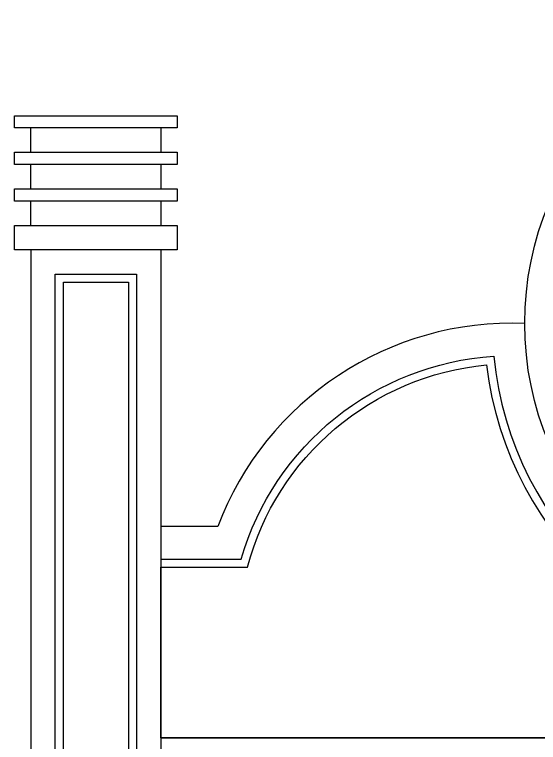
# Model space of a CAD drawing. Extents: x 2432 to 4462, y 4349 to 5849.
# Drawn here: x 2440 to 3084, y 4954 to 5849 of the extents above; entities that cross this region are included whole.
import ezdxf

# ---------------------------------------------------------------- set-up
doc = ezdxf.new("R2010")
doc.units = 0
doc.header["$MEASUREMENT"] = 0
for name, color, linetype in [('3', 3, 'CONTINUOUS'), ('4', 4, 'CONTINUOUS'), ('7', 7, 'CONTINUOUS')]:
    doc.layers.add(name, color=color, linetype=linetype)

msp = doc.modelspace()

# ---------------------------------------------------------------- linework, layer by layer
at = {"layer": '3'}
for points in [[(2439.66, 5724.88), (2639.66, 5724.88), (2639.66, 5709.88), (2439.66, 5709.88)], [(2439.66, 5679.88), (2639.66, 5679.88), (2639.66, 5664.88), (2439.66, 5664.88)], [(2439.66, 5634.88), (2639.66, 5634.88), (2639.66, 5619.88), (2439.66, 5619.88)], [(2439.66, 5589.88), (2639.66, 5589.88), (2639.66, 5559.88), (2439.66, 5559.88)], [(2499.66, 5519.88), (2579.66, 5519.88), (2579.66, 4498.64), (2499.66, 4498.64)]]:
    msp.add_lwpolyline(points, close=True, dxfattribs=at)
msp.add_lwpolyline([(2619.66, 5179.33), (2718.45, 5179.33, -0.315582), (3029.16, 5428.9, 0.907945), (3865.26, 5428.9, -0.315582), (4175.97, 5179.33), (4274.76, 5179.33)], format="xyb", dxfattribs=at)
at = {"layer": '4'}
for p, q in [((2459.66, 5559.88), (2459.66, 4458.64)), ((2619.66, 5559.88), (2619.66, 4458.64)), ((2619.66, 4959.33), (4274.76, 4959.33))]:
    msp.add_line(p, q, dxfattribs=at)
msp.add_lwpolyline([(2459.66, 5559.88), (2439.66, 5559.88), (2439.66, 5589.88), (2459.66, 5589.88), (2459.66, 5619.88), (2439.66, 5619.88), (2439.66, 5634.88), (2459.66, 5634.88), (2459.66, 5664.88), (2439.66, 5664.88), (2439.66, 5679.88), (2459.66, 5679.88), (2459.66, 5709.88), (2439.66, 5709.88), (2439.66, 5724.88), (2639.66, 5724.88), (2639.66, 5709.88), (2619.66, 5709.88), (2619.66, 5679.88), (2639.66, 5679.88), (2639.66, 5664.88), (2619.66, 5664.88), (2619.66, 5634.88), (2639.66, 5634.88), (2639.66, 5619.88), (2619.66, 5619.88), (2619.66, 5589.88), (2639.66, 5589.88), (2639.66, 5559.88), (2619.66, 5559.88)], dxfattribs=at)
msp.add_lwpolyline([(3067.21, 5469.33, 0.32289), (2689.66, 5219.33), (2619.66, 5219.33)], format="xyb", dxfattribs=at)
msp.add_circle((3447.21, 5469.33), 380, dxfattribs=at)
at = {"layer": '7'}
msp.add_lwpolyline([(2489.66, 5529.88), (2589.66, 5529.88), (2589.66, 4488.64), (2489.66, 4488.64)], close=True, dxfattribs=at)
msp.add_lwpolyline([(4274.76, 5169.33), (4274.76, 4959.33), (2619.66, 4959.33), (2619.66, 5169.33), (2726.05, 5169.33, -0.313876), (3020.26, 5418.16, 0.887297), (3874.15, 5418.16, -0.313876), (4168.37, 5169.33)], format="xyb", close=True, dxfattribs=at)

doc.saveas('drawing.dxf')
